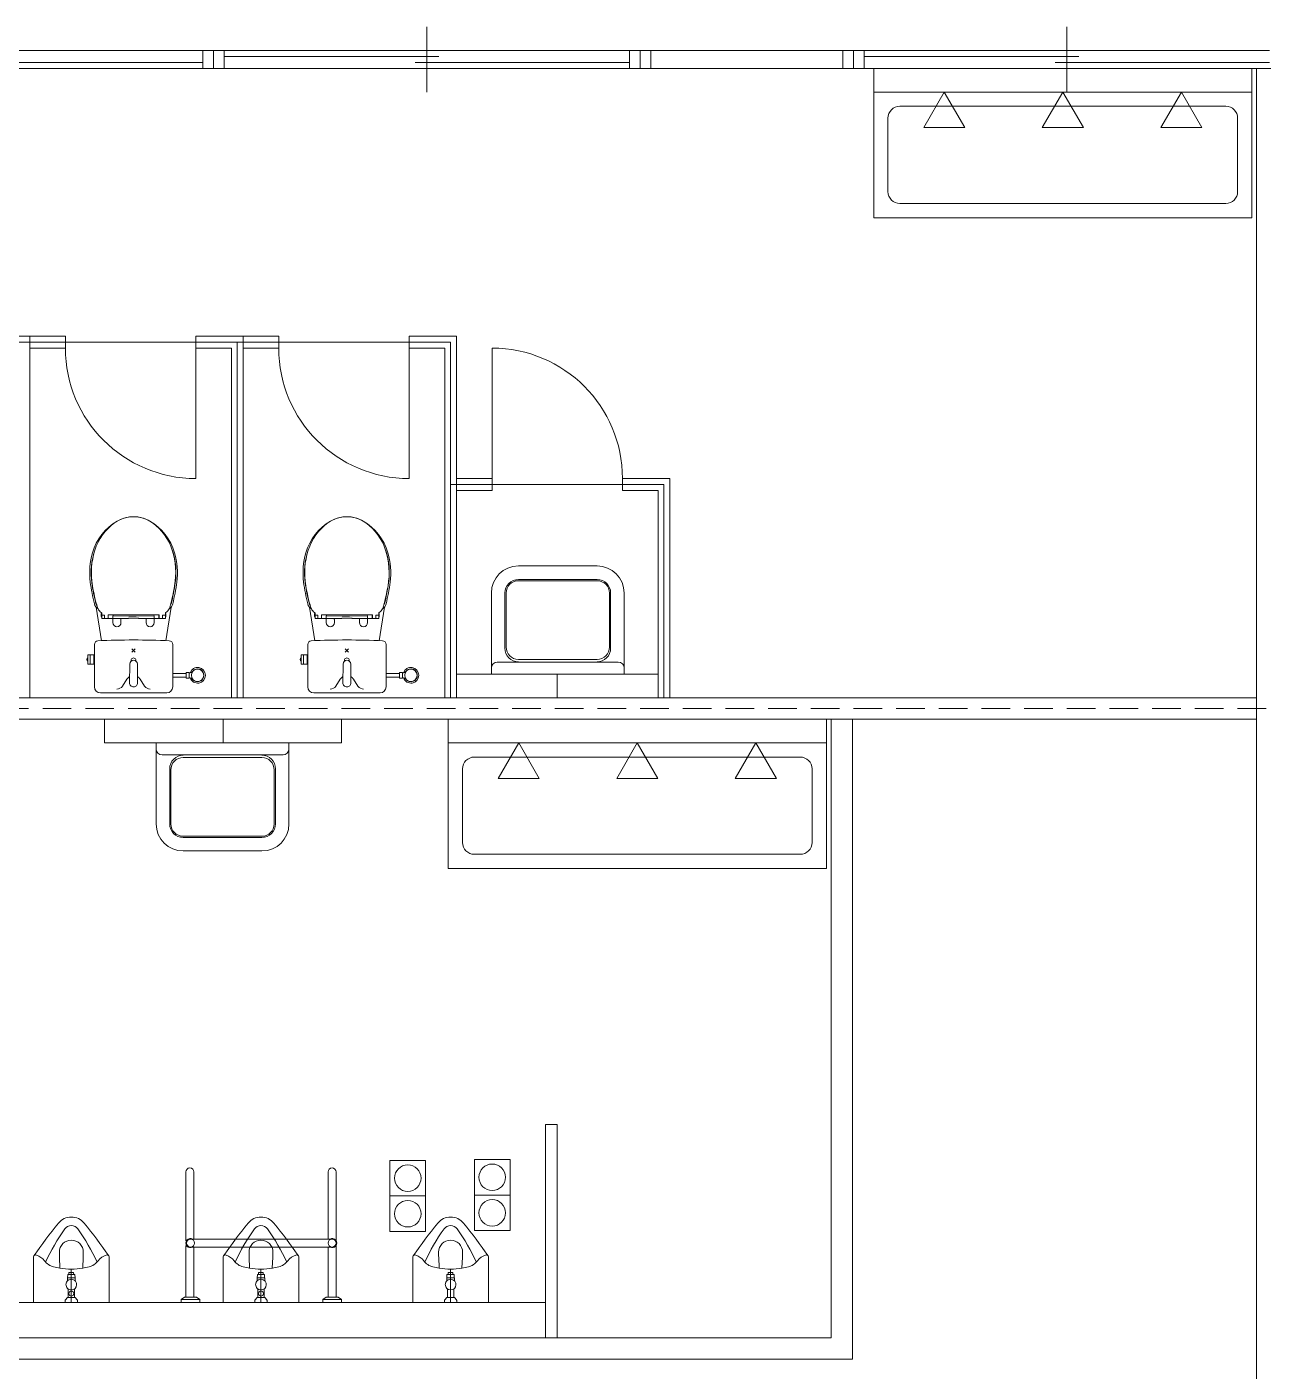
# Model space of a CAD drawing. Units: millimetres at full size, sheet at 1:100. Extents: x -84100 to 167013, y -59450 to 59350.
# Drawn here: x 126007 to 131222, y 32136 to 37806 of the extents above; entities that cross this region are included whole.
import ezdxf

# ---------------------------------------------------------------- set-up
doc = ezdxf.new("R2010")
doc.units = ezdxf.units.MM
doc.header["$LTSCALE"] = 100
doc.linetypes.add('CHAIN1', pattern=[8, 5, -1, 1, -1])
doc.linetypes.add('DASHED1', pattern=[1.8, 1.2, -0.6])
for name, color, linetype, lineweight in [('0-2_間仕切り', 5, 'Continuous', 9), ('0-4_通り芯', 3, 'Continuous', 9), ('0-5_通芯符号', 3, 'CHAIN1', 9), ('0-7_作図線', 7, 'Continuous', 9), ('0-9_階段', 6, 'Continuous', 9), ('0-B_部屋面積', 4, 'Continuous', 9)]:
    doc.layers.add(name, color=color, linetype=linetype, lineweight=lineweight)

msp = doc.modelspace()

# ---------------------------------------------------------------- linework, layer by layer
at = {"layer": '0-2_間仕切り'}
for p, q in [((127694.8, 37805.5), (127694.8, 37530.5)), ((130394.8, 37805.5), (130394.8, 37530.5)), ((125039.8, 37705.5), (126749.8, 37705.5)), ((126839.8, 37705.5), (128549.8, 37705.5)), ((129539.8, 37705.5), (131249.8, 37705.5)), ((125844.8, 37655.5), (126749.8, 37655.5)), ((126839.8, 37680.5), (127744.8, 37680.5)), ((127644.8, 37655.5), (128549.8, 37655.5)), ((129539.8, 37680.5), (130444.8, 37680.5)), ((130344.8, 37655.5), (131249.8, 37655.5)), ((125039.8, 37630.5), (126749.8, 37630.5)), ((126839.8, 37630.5), (128549.8, 37630.5)), ((129539.8, 37630.5), (131249.8, 37630.5))]:
    msp.add_line(p, q, dxfattribs=at)
at = {"layer": '0-4_通り芯'}
for p, q in [((128639.8, 37705.5), (129449.8, 37705.5)), ((129449.8, 37630.5), (128639.8, 37630.5)), ((131194.8, 37630.5), (131194.8, 28630.5)), ((123294.8, 34975.5), (131194.8, 34975.5)), ((123294.8, 34885.5), (131194.8, 34885.5)), ((129399.8, 34885.5), (129399.8, 32275.5)), ((129489.8, 34885.5), (129489.8, 32185.5)), ((123294.8, 32275.5), (129399.8, 32275.5)), ((123294.8, 32185.5), (129489.8, 32185.5))]:
    msp.add_line(p, q, dxfattribs=at)
at = {"layer": '0-5_通芯符号'}
msp.add_line((113782.3, 37630.5), (167012.6, 37630.5), dxfattribs=at)
at = {"layer": '0-5_通芯符号', "linetype": 'DASHED1'}
msp.add_line((123194.8, 34930.5), (131294.8, 34930.5), dxfattribs=at)
at = {"layer": '0-7_作図線'}
for p, q in [((126749.8, 37705.5), (126839.8, 37705.5)), ((126749.8, 37630.5), (126749.8, 37705.5)), ((126794.8, 37630.5), (126794.8, 37705.5)), ((126839.8, 37630.5), (126839.8, 37705.5)), ((128549.8, 37705.5), (128639.8, 37705.5)), ((128549.8, 37630.5), (128549.8, 37705.5)), ((128594.8, 37630.5), (128594.8, 37705.5)), ((128639.8, 37630.5), (128639.8, 37705.5)), ((129449.8, 37705.5), (129539.8, 37705.5)), ((129449.8, 37630.5), (129449.8, 37705.5)), ((129494.8, 37630.5), (129494.8, 37705.5)), ((129539.8, 37630.5), (129539.8, 37705.5)), ((126749.8, 37630.5), (126839.8, 37630.5)), ((128549.8, 37630.5), (128639.8, 37630.5)), ((129449.8, 37630.5), (129539.8, 37630.5))]:
    msp.add_line(p, q, dxfattribs=at)
at = {"layer": '0-9_階段'}
for p, q in [((123294.8, 36475.5), (127794.8, 36475.5)), ((126894.8, 36475.5), (126894.8, 34975.5)), ((127794.8, 36475.5), (127794.8, 34975.5))]:
    msp.add_line(p, q, dxfattribs=at)
msp.add_lwpolyline([(127794.8, 35875.5), (128694.8, 35875.5), (128694.8, 34975.5)], dxfattribs=at)
at = {"layer": '0-B_部屋面積'}
for p, q in [((131174.8, 37630.5), (129579.8, 37630.5)), ((129579.8, 37630.5), (129579.8, 37000.5)), ((131174.8, 37000.5), (131174.8, 37630.5)), ((131174.8, 37530.5), (129579.8, 37530.5)), ((129877.3, 37530.5), (129790.7, 37380.5)), ((129963.9, 37380.5), (129877.3, 37530.5)), ((130377.3, 37530.5), (130290.7, 37380.5)), ((130463.9, 37380.5), (130377.3, 37530.5)), ((130877.3, 37530.5), (130790.7, 37380.5)), ((130963.9, 37380.5), (130877.3, 37530.5)), ((131064.8, 37470.5), (129689.8, 37470.5)), ((129639.8, 37420.5), (129639.8, 37110.5)), ((129790.7, 37380.5), (129963.9, 37380.5)), ((130290.7, 37380.5), (130463.9, 37380.5)), ((130790.7, 37380.5), (130963.9, 37380.5)), ((131114.8, 37110.5), (131114.8, 37420.5)), ((129689.8, 37060.5), (131064.8, 37060.5)), ((129579.8, 37000.5), (131174.8, 37000.5)), ((125819.8, 36500.5), (126019.8, 36500.5)), ((126019.8, 36500.5), (126019.8, 34975.5)), ((126019.8, 36500.5), (126169.8, 36500.5)), ((126169.8, 36500.5), (126169.8, 36450.5)), ((126719.8, 36500.5), (126719.8, 35900.5)), ((126719.8, 36500.5), (126919.8, 36500.5)), ((126919.8, 36500.5), (126919.8, 34975.5)), ((126919.8, 36500.5), (127069.8, 36500.5)), ((127069.8, 36500.5), (127069.8, 36450.5)), ((127619.8, 36500.5), (127619.8, 35900.5)), ((127619.8, 36500.5), (127819.8, 36500.5)), ((127819.8, 36500.5), (127819.8, 34975.5)), ((126019.8, 36450.5), (126169.8, 36450.5)), ((126719.8, 36450.5), (126869.8, 36450.5)), ((126869.8, 36450.5), (126869.8, 34975.5)), ((126919.8, 36450.5), (127069.8, 36450.5)), ((127619.8, 36450.5), (127769.8, 36450.5)), ((127769.8, 36450.5), (127769.8, 34975.5)), ((127969.8, 35850.5), (127969.8, 36450.5)), ((127819.8, 35900.5), (127969.8, 35900.5)), ((128519.8, 35900.5), (128719.8, 35900.5)), ((128519.8, 35850.5), (128519.8, 35900.5)), ((128719.8, 35900.5), (128719.8, 34975.5)), ((127819.8, 35850.5), (127969.8, 35850.5)), ((128519.8, 35850.5), (128669.8, 35850.5)), ((128669.8, 35850.5), (128669.8, 34975.5)), ((128412.8, 35531.5), (128080.8, 35531.5)), ((128412.8, 35474.5), (128080.8, 35474.5)), ((128412.8, 35469.5), (128080.8, 35469.5)), ((127966.8, 35075.5), (127966.8, 35417.5)), ((128023.8, 35184.5), (128023.8, 35417.5)), ((128028.8, 35189.5), (128028.8, 35417.5)), ((128464.8, 35417.5), (128464.8, 35189.5)), ((128469.8, 35417.5), (128469.8, 35184.5)), ((128526.8, 35075.5), (128526.8, 35417.5)), ((126321.8, 35216.4), (126299.2, 35357.5)), ((126322.8, 35311.5), (126322.8, 35333.3)), ((126332.8, 35324.5), (126322.8, 35324.5)), ((126332.6, 35324.3), (126324.5, 35324.5)), ((126349.8, 35311.5), (126349.8, 35324.9)), ((126350, 35324.9), (126350, 35311.5)), ((126428.3, 35324.9), (126427.3, 35324.9)), ((126429.4, 35324.9), (126428.3, 35324.9)), ((126430.7, 35324.9), (126429.4, 35324.9)), ((126432.1, 35324.9), (126430.7, 35324.9)), ((126433.7, 35324.9), (126432.1, 35324.9)), ((126435.4, 35324.9), (126433.7, 35324.9)), ((126437.3, 35324.9), (126435.4, 35324.9)), ((126439.3, 35324.9), (126437.3, 35324.9)), ((126441.5, 35324.9), (126439.3, 35324.9)), ((126443.8, 35325), (126441.5, 35324.9)), ((126446.3, 35325), (126443.8, 35325)), ((126451.8, 35325), (126446.3, 35325)), ((126457.3, 35325), (126451.8, 35325)), ((126462.8, 35325), (126457.3, 35325)), ((126468.3, 35325), (126462.8, 35325)), ((126470.7, 35325), (126468.3, 35325)), ((126473.1, 35324.9), (126470.7, 35325)), ((126475.2, 35324.9), (126473.1, 35324.9)), ((126477.3, 35324.9), (126475.2, 35324.9)), ((126479.1, 35324.9), (126477.3, 35324.9)), ((126480.9, 35324.9), (126479.1, 35324.9)), ((126482.4, 35324.9), (126480.9, 35324.9)), ((126483.9, 35324.9), (126482.4, 35324.9)), ((126485.2, 35324.9), (126483.9, 35324.9)), ((126486.3, 35324.9), (126485.2, 35324.9)), ((126487.3, 35324.9), (126486.3, 35324.9)), ((126564.5, 35324.9), (126487.3, 35324.9)), ((126564.8, 35324.9), (126564.5, 35324.9)), ((126564.5, 35311.5), (126564.5, 35324.9)), ((126564.8, 35311.5), (126564.8, 35324.9)), ((126591.8, 35324.5), (126581.8, 35324.5)), ((126590.1, 35324.5), (126581.9, 35324.3)), ((126591.8, 35311.5), (126591.8, 35333.3)), ((126592.8, 35216.4), (126615.4, 35357.5)), ((127221.8, 35216.4), (127199.2, 35357.5)), ((127222.8, 35311.5), (127222.8, 35333.3)), ((127232.8, 35324.5), (127222.8, 35324.5)), ((127232.6, 35324.3), (127224.5, 35324.5)), ((127249.8, 35311.5), (127249.8, 35324.9)), ((127250, 35324.9), (127250, 35311.5)), ((127328.3, 35324.9), (127327.3, 35324.9)), ((127329.4, 35324.9), (127328.3, 35324.9)), ((127330.7, 35324.9), (127329.4, 35324.9)), ((127332.1, 35324.9), (127330.7, 35324.9)), ((127333.7, 35324.9), (127332.1, 35324.9)), ((127335.4, 35324.9), (127333.7, 35324.9)), ((127337.3, 35324.9), (127335.4, 35324.9)), ((127339.3, 35324.9), (127337.3, 35324.9)), ((127341.5, 35324.9), (127339.3, 35324.9)), ((127343.8, 35325), (127341.5, 35324.9)), ((127346.3, 35325), (127343.8, 35325)), ((127351.8, 35325), (127346.3, 35325)), ((127357.3, 35325), (127351.8, 35325)), ((127362.8, 35325), (127357.3, 35325)), ((127368.3, 35325), (127362.8, 35325)), ((127370.8, 35325), (127368.3, 35325)), ((127373.1, 35324.9), (127370.8, 35325)), ((127375.3, 35324.9), (127373.1, 35324.9)), ((127377.3, 35324.9), (127375.3, 35324.9)), ((127379.2, 35324.9), (127377.3, 35324.9)), ((127380.9, 35324.9), (127379.2, 35324.9)), ((127382.4, 35324.9), (127380.9, 35324.9)), ((127383.9, 35324.9), (127382.4, 35324.9)), ((127385.2, 35324.9), (127383.9, 35324.9)), ((127386.3, 35324.9), (127385.2, 35324.9)), ((127387.3, 35324.9), (127386.3, 35324.9)), ((127464.5, 35324.9), (127387.3, 35324.9)), ((127464.8, 35324.9), (127464.5, 35324.9)), ((127464.5, 35311.5), (127464.5, 35324.9)), ((127464.8, 35311.5), (127464.8, 35324.9)), ((127491.8, 35324.5), (127481.8, 35324.5)), ((127490.1, 35324.5), (127481.9, 35324.3)), ((127491.8, 35311.5), (127491.8, 35333.3)), ((127492.8, 35216.4), (127515.4, 35357.5)), ((126334.6, 35310.5), (126323.8, 35310.5)), ((126334.6, 35310.5), (126334.6, 35322.2)), ((126334.8, 35322.5), (126334.8, 35311.5)), ((126348.8, 35310.5), (126335.8, 35310.5)), ((126351, 35310.5), (126369, 35310.5)), ((126370, 35311.5), (126370, 35319.2)), ((126370.3, 35320.2), (126370.3, 35292.5)), ((126434.3, 35310.5), (126371.3, 35310.5)), ((126404.2, 35305.5), (126404.2, 35310.5)), ((126404.3, 35292.5), (126404.3, 35305.5)), ((126475.9, 35311.5), (126438.6, 35311.5)), ((126446.3, 35320.5), (126457.3, 35320.5)), ((126457.3, 35320.5), (126468.3, 35320.5)), ((126468.3, 35320.5), (126542.5, 35321.2)), ((126480.3, 35310.5), (126543.3, 35310.5)), ((126510.3, 35305.5), (126510.3, 35292.5)), ((126510.4, 35310.5), (126510.4, 35305.5)), ((126544.3, 35320.2), (126544.3, 35292.5)), ((126544.5, 35319.2), (126544.5, 35311.5)), ((126545.5, 35310.5), (126563.5, 35310.5)), ((126578.8, 35310.5), (126565.8, 35310.5)), ((126579.8, 35322.5), (126579.8, 35311.5)), ((126580, 35322.2), (126580, 35310.5)), ((126590.8, 35310.5), (126580, 35310.5)), ((127234.6, 35310.5), (127223.8, 35310.5)), ((127234.6, 35310.5), (127234.6, 35322.2)), ((127234.8, 35322.5), (127234.8, 35311.5)), ((127248.8, 35310.5), (127235.8, 35310.5)), ((127251, 35310.5), (127269, 35310.5)), ((127270, 35311.5), (127270, 35319.2)), ((127270.3, 35320.2), (127270.3, 35292.5)), ((127334.3, 35310.5), (127271.3, 35310.5)), ((127304.2, 35305.5), (127304.2, 35310.5)), ((127304.3, 35292.5), (127304.3, 35305.5)), ((127375.9, 35311.5), (127338.6, 35311.5)), ((127346.3, 35320.5), (127357.3, 35320.5)), ((127357.3, 35320.5), (127368.3, 35320.5)), ((127368.3, 35320.5), (127442.5, 35321.2)), ((127380.3, 35310.5), (127443.3, 35310.5)), ((127410.3, 35305.5), (127410.3, 35292.5)), ((127410.4, 35310.5), (127410.4, 35305.5)), ((127444.3, 35320.2), (127444.3, 35292.5)), ((127444.5, 35319.2), (127444.5, 35311.5)), ((127445.5, 35310.5), (127463.5, 35310.5)), ((127478.8, 35310.5), (127465.8, 35310.5)), ((127479.8, 35322.5), (127479.8, 35311.5)), ((127480, 35322.2), (127480, 35310.5)), ((127490.8, 35310.5), (127480, 35310.5)), ((126264.3, 35155.2), (126264.3, 35118.7)), ((126274.3, 35156.2), (126265.3, 35156.2)), ((126274.3, 35156.2), (126274.3, 35117.7)), ((126274.6, 35156.5), (126289.2, 35157)), ((126290.3, 35118), (126290.3, 35156)), ((126292.3, 35200.7), (126292.3, 35021.5)), ((126450.2, 35182.6), (126464.4, 35168.4)), ((126450.2, 35168.4), (126464.4, 35182.6)), ((126622.3, 35200.7), (126622.3, 35021.5)), ((127164.3, 35155.2), (127164.3, 35118.7)), ((127174.3, 35156.2), (127165.3, 35156.2)), ((127174.3, 35156.2), (127174.3, 35117.7)), ((127174.6, 35156.5), (127189.2, 35157)), ((127190.3, 35118), (127190.3, 35156)), ((127192.3, 35200.7), (127192.3, 35021.5)), ((127350.2, 35182.6), (127364.4, 35168.4)), ((127350.2, 35168.4), (127364.4, 35182.6)), ((127522.3, 35200.7), (127522.3, 35021.5)), ((126274.3, 35117.7), (126265.3, 35117.7)), ((126274.6, 35117.5), (126289.2, 35117)), ((126290.3, 35153), (126292.3, 35153)), ((126290.3, 35121), (126292.3, 35121)), ((126440.3, 35038.7), (126441.3, 35117.6)), ((126474.3, 35038.7), (126473.3, 35117.6)), ((127174.3, 35117.7), (127165.3, 35117.7)), ((127174.6, 35117.5), (127189.2, 35117)), ((127190.3, 35153), (127192.3, 35153)), ((127190.3, 35121), (127192.3, 35121)), ((127340.3, 35038.7), (127341.3, 35117.6)), ((127374.3, 35038.7), (127373.3, 35117.6)), ((128501.8, 35126.5), (127991.8, 35126.5)), ((128412.8, 35137.5), (128080.8, 35137.5)), ((126410.6, 35024.4), (126429.3, 35054)), ((126485.2, 35054), (126503.9, 35024.4)), ((126622.3, 35077.8), (126679.3, 35077.8)), ((126622.3, 35063.2), (126679.3, 35063.2)), ((126679.3, 35081.5), (126680, 35082.3)), ((126679.3, 35081.5), (126679.3, 35059.5)), ((126679.3, 35059.5), (126680, 35058.8)), ((126690.5, 35058.8), (126680, 35058.8)), ((127310.6, 35024.4), (127329.3, 35054)), ((127385.2, 35054), (127403.9, 35024.4)), ((127522.3, 35077.8), (127579.3, 35077.8)), ((127522.3, 35063.2), (127579.3, 35063.2)), ((127579.3, 35081.5), (127580, 35082.3)), ((127579.3, 35081.5), (127579.3, 35059.5)), ((127579.3, 35059.5), (127580, 35058.8)), ((127590.5, 35058.8), (127580, 35058.8)), ((128669.8, 35075.5), (127819.8, 35075.5)), ((128244.8, 34975.5), (128244.8, 35075.5)), ((126317.3, 34996.5), (126597.3, 34996.5)), ((127217.3, 34996.5), (127497.3, 34996.5)), ((126334.8, 34885.5), (126334.8, 34785.5)), ((126834.8, 34885.5), (126834.8, 34785.5)), ((127334.8, 34885.5), (127334.8, 34785.5)), ((129379.8, 34885.5), (127784.8, 34885.5)), ((127784.8, 34885.5), (127784.8, 34255.5)), ((129379.8, 34255.5), (129379.8, 34885.5)), ((126334.8, 34785.5), (127334.8, 34785.5)), ((126552.8, 34785.5), (126552.8, 34443.5)), ((127112.8, 34785.5), (127112.8, 34443.5)), ((129379.8, 34785.5), (127784.8, 34785.5)), ((128082.3, 34785.5), (127995.7, 34635.5)), ((128168.9, 34635.5), (128082.3, 34785.5)), ((128582.3, 34785.5), (128495.7, 34635.5)), ((128668.9, 34635.5), (128582.3, 34785.5)), ((129082.3, 34785.5), (128995.7, 34635.5)), ((129168.9, 34635.5), (129082.3, 34785.5)), ((126577.8, 34734.5), (127087.8, 34734.5)), ((126666.8, 34723.5), (126998.8, 34723.5)), ((129269.8, 34725.5), (127894.8, 34725.5)), ((126609.8, 34443.5), (126609.8, 34676.5)), ((126614.8, 34443.5), (126614.8, 34671.5)), ((127050.8, 34671.5), (127050.8, 34443.5)), ((127055.8, 34676.5), (127055.8, 34443.5)), ((127844.8, 34675.5), (127844.8, 34365.5)), ((129319.8, 34365.5), (129319.8, 34675.5)), ((127995.7, 34635.5), (128168.9, 34635.5)), ((128495.7, 34635.5), (128668.9, 34635.5)), ((128995.7, 34635.5), (129168.9, 34635.5)), ((126666.8, 34391.5), (126998.8, 34391.5)), ((126666.8, 34386.5), (126998.8, 34386.5)), ((126666.8, 34329.5), (126998.8, 34329.5)), ((127894.8, 34315.5), (129269.8, 34315.5)), ((127784.8, 34255.5), (129379.8, 34255.5)), ((128194.8, 33175.5), (128194.8, 32275.5)), ((128194.8, 33175.5), (128244.8, 33175.5)), ((128244.8, 33175.5), (128244.8, 32275.5)), ((126677.8, 32975.5), (126677.8, 32685)), ((126711.8, 32692.5), (126711.8, 32975.5)), ((127277.8, 32692.5), (127277.8, 32975.5)), ((127311.8, 32975.5), (127311.8, 32685)), ((127539, 32874.5), (127689, 32874.5)), ((127895.4, 32878), (128045.4, 32878)), ((126677.8, 32447.5), (126677.8, 32665.9)), ((126694.8, 32692.5), (127294.8, 32692.5)), ((127311.8, 32665.9), (127311.8, 32447.5)), ((126034.8, 32425.5), (126034.8, 32615.5)), ((126144.3, 32625.4), (126144.3, 32637.4)), ((126146.8, 32569.3), (126144.5, 32615.7)), ((126245.1, 32615.7), (126242.7, 32569.3)), ((126245.3, 32637.4), (126245.3, 32625.4)), ((126354.8, 32425.5), (126354.8, 32615.5)), ((127294.8, 32658.5), (126694.8, 32658.5)), ((126711.8, 32658.5), (126711.8, 32447.5)), ((126834.8, 32425.5), (126834.8, 32615.5)), ((126944.3, 32625.4), (126944.3, 32637.4)), ((126946.8, 32569.3), (126944.5, 32615.7)), ((127045.1, 32615.7), (127042.7, 32569.3)), ((127045.3, 32637.4), (127045.3, 32625.4)), ((127154.8, 32425.5), (127154.8, 32615.5)), ((127277.8, 32447.5), (127277.8, 32658.5)), ((127634.8, 32425.5), (127634.8, 32615.5)), ((127744.3, 32625.4), (127744.3, 32637.4)), ((127746.9, 32569.3), (127744.5, 32615.7)), ((127845, 32615.7), (127842.7, 32569.3)), ((127845.3, 32637.4), (127845.3, 32625.4)), ((127954.8, 32425.5), (127954.8, 32615.5)), ((126184.8, 32543.5), (126184.9, 32549.5)), ((126194.8, 32565.5), (126194.8, 32425.5)), ((126204.6, 32549.5), (126204.7, 32543.5)), ((126984.8, 32543.5), (126984.9, 32549.5)), ((126994.8, 32565.5), (126994.8, 32425.5)), ((127004.6, 32549.5), (127004.7, 32543.5)), ((127784.8, 32543.5), (127784.9, 32549.5)), ((127794.8, 32565.5), (127794.8, 32425.5)), ((127804.6, 32549.5), (127804.7, 32543.5)), ((126179, 32529.5), (126210.5, 32529.5)), ((126179, 32520.3), (126179, 32529.5)), ((126179.5, 32541.5), (126179.3, 32529.5)), ((126210.1, 32541.5), (126210.3, 32529.5)), ((126210.5, 32529.5), (126210.5, 32520.3)), ((126979, 32529.5), (127010.5, 32529.5)), ((126979, 32520.3), (126979, 32529.5)), ((126979.5, 32541.5), (126979.3, 32529.5)), ((127010.1, 32541.5), (127010.3, 32529.5)), ((127010.5, 32529.5), (127010.5, 32520.3)), ((127779, 32529.5), (127810.5, 32529.5)), ((127779, 32520.3), (127779, 32529.5)), ((127779.5, 32541.5), (127779.3, 32529.5)), ((127810.1, 32541.5), (127810.3, 32529.5)), ((127810.5, 32529.5), (127810.5, 32520.3)), ((126169, 32425.5), (126169, 32433.9)), ((126179.1, 32446), (126170.1, 32436.6)), ((126209.4, 32446.5), (126180.2, 32446.5)), ((126181.3, 32446.5), (126181.3, 32478.9)), ((126208.3, 32478.9), (126208.3, 32446.5)), ((126210.5, 32446), (126219.4, 32436.6)), ((126220.5, 32425.5), (126220.5, 32433.9)), ((126736.6, 32437.5), (126736.6, 32425.5)), ((126969, 32425.5), (126969, 32433.9)), ((126979.1, 32446), (126970.1, 32436.6)), ((127009.4, 32446.5), (126980.2, 32446.5)), ((126981.3, 32446.5), (126981.3, 32478.9)), ((127008.3, 32478.9), (127008.3, 32446.5)), ((127010.5, 32446), (127019.4, 32436.7)), ((127020.5, 32425.5), (127020.5, 32433.9)), ((127333.8, 32437.5), (127255.8, 32437.5)), ((127769.1, 32425.5), (127769.1, 32433.9)), ((127779.1, 32446), (127770.1, 32436.6)), ((127809.4, 32446.5), (127780.2, 32446.5)), ((127781.3, 32446.5), (127781.3, 32478.9)), ((127808.3, 32478.9), (127808.3, 32446.5)), ((127810.5, 32446), (127819.4, 32436.7)), ((127820.5, 32425.5), (127820.5, 32433.9)), ((124219.8, 32425.5), (128194.8, 32425.5))]:
    msp.add_line(p, q, dxfattribs=at)
for points in [[(126427.3, 35324.9), (126350, 35324.9), (126349.8, 35324.9)], [(127327.3, 35324.9), (127250, 35324.9), (127249.8, 35324.9)], [(126372.1, 35321.2), (126437.3, 35320.5), (126446.3, 35320.5)], [(127272.1, 35321.2), (127337.3, 35320.5), (127346.3, 35320.5)], [(126691.3, 35081.5), (126690.5, 35082.3), (126680, 35082.3)], [(126691.3, 35081.5), (126691.3, 35059.5), (126690.5, 35058.8)], [(127591.3, 35081.5), (127590.5, 35082.3), (127580, 35082.3)], [(127591.3, 35081.5), (127591.3, 35059.5), (127590.5, 35058.8)], [(126208, 32543.5), (126184.8, 32543.5), (126181.5, 32543.5)], [(127008.1, 32543.5), (126984.8, 32543.5), (126981.5, 32543.5)], [(127808.1, 32543.5), (127784.8, 32543.5), (127781.5, 32543.5)], [(126672.5, 32447.5), (126722.8, 32447.5), (126736.6, 32437.5), (126658.6, 32437.5)], [(126658.6, 32425.5), (126658.6, 32437.5), (126672.5, 32447.5)], [(127255.8, 32425.5), (127255.8, 32437.5), (127269.6, 32447.5), (127319.9, 32447.5), (127333.8, 32437.5), (127333.8, 32425.5)]]:
    msp.add_lwpolyline(points, dxfattribs=at)
for points in [[(127689, 32724.5), (127539, 32724.5), (127539, 33024.5), (127689, 33024.5)], [(128045.4, 32728), (127895.4, 32728), (127895.4, 33028), (128045.4, 33028)]]:
    msp.add_lwpolyline(points, close=True, dxfattribs=at)
for centre, radius in [((126727.3, 35070.5), 26.2), ((127627.3, 35070.5), 26.2), ((127614, 32949.5), 55.9), ((127970.4, 32953), 55.9), ((127614, 32799.5), 55.9), ((127970.4, 32803), 55.9), ((126194.8, 32462.5), 10.5), ((126994.8, 32462.5), 10.5)]:
    msp.add_circle(centre, radius, dxfattribs=at)
for centre, radius, start, end in [((129689.8, 37420.5), 50, 90, 180), ((131064.8, 37420.5), 50, 0, 90), ((129689.8, 37110.5), 50, 180, 270), ((131064.8, 37110.5), 50, 270, 0), ((126719.8, 36450.5), 550, 180, 270), ((127619.8, 36450.5), 550, 180, 270), ((127969.8, 35900.5), 550, 0, 90), ((126502.4, 35524.6), 227, 120.0891, 163.9428), ((126457.3, 35602.5), 137, 54.263, 125.737), ((126457.3, 35602.5), 137, 59.9109, 120.089), ((126412.2, 35524.6), 227, 16.0572, 59.9109), ((127402.4, 35524.6), 227, 120.0891, 163.9428), ((127357.3, 35602.5), 137, 54.263, 125.737), ((127357.3, 35602.5), 137, 59.9109, 120.089), ((127312.2, 35524.6), 227, 16.0572, 59.9109), ((126508.7, 35531.1), 225, 125.737, 162.4982), ((126405.9, 35531.1), 225, 17.5018, 54.263), ((127408.7, 35531.1), 225, 125.737, 162.4982), ((127305.9, 35531.1), 225, 17.5018, 54.263), ((126579.3, 35502.5), 307, 163.9428, 187.2655), ((126579.3, 35502.5), 301, 161.2166, 188.144), ((126599.3, 35502.5), 320, 162.4982, 189.7492), ((126335.3, 35502.5), 301, 351.8559, 18.7834), ((126315.3, 35502.5), 320, 350.2508, 17.5017), ((126335.3, 35502.5), 307, 352.7344, 16.0572), ((127479.3, 35502.5), 307, 163.9428, 187.2655), ((127479.3, 35502.5), 301, 161.2166, 188.144), ((127499.3, 35502.5), 320, 162.4982, 189.7492), ((127235.3, 35502.5), 301, 351.8559, 18.7834), ((127215.3, 35502.5), 320, 350.2508, 17.5017), ((127235.3, 35502.5), 307, 352.7344, 16.0572), ((128080.8, 35417.5), 114, 90, 180), ((128412.8, 35417.5), 114, 0, 90), ((127068.3, 35564.8), 800, 187.2656, 193.9829), ((127112.8, 35578.8), 840, 188.144, 194.3016), ((127131.5, 35593.9), 860, 189.7492, 196.0105), ((125783.1, 35593.9), 860, 343.9895, 350.2508), ((125801.7, 35578.8), 840, 345.6984, 351.8559), ((125846.2, 35564.8), 800, 346.0171, 352.7344), ((127968.3, 35564.8), 800, 187.2656, 193.9829), ((128012.8, 35578.8), 840, 188.144, 194.3016), ((128031.5, 35593.9), 860, 189.7492, 196.0105), ((126683.1, 35593.9), 860, 343.9895, 350.2508), ((126701.7, 35578.8), 840, 345.6984, 351.8559), ((126746.2, 35564.8), 800, 346.0171, 352.7344), ((128080.8, 35417.5), 57, 90, 180), ((128080.8, 35417.5), 52, 90, 180), ((128412.8, 35417.5), 57, 0, 90), ((128412.8, 35417.5), 52, 0, 90), ((126326, 35380), 35, 193.9829, 237.8578), ((126332.8, 35380), 35, 194.3016, 214.0763), ((126338.5, 35366.4), 35, 196.0105, 207.2597), ((126338.5, 35366.4), 35, 207.2597, 240.517), ((126350.5, 35324.5), 30, 159.7594, 202.5403), ((126319.8, 35333.3), 3, 31.3923, 60.517), ((126319.8, 35333.3), 3, 0, 31.3923), ((126323.8, 35325.5), 1, 180, 270), ((126332.6, 35322.2), 2, 0, 88.2986), ((126332.8, 35322.5), 2, 0, 90), ((126581.8, 35322.5), 2, 90, 180), ((126582, 35322.2), 2, 91.7014, 180), ((126590.8, 35325.5), 1, 270, 0), ((126594.8, 35333.3), 3, 148.6077, 180), ((126564.1, 35324.5), 30, 337.4597, 20.2406), ((126594.8, 35333.3), 3, 119.483, 148.6076), ((126576.1, 35366.4), 35, 299.483, 332.7403), ((126588.6, 35380), 35, 302.1422, 346.0171), ((126576.1, 35366.4), 35, 332.7403, 343.9895), ((126581.8, 35380), 35, 325.9236, 345.6984), ((127226, 35380), 35, 193.9829, 237.8578), ((127232.8, 35380), 35, 194.3016, 214.0763), ((127238.5, 35366.4), 35, 196.0105, 207.2597), ((127238.5, 35366.4), 35, 207.2597, 240.517), ((127250.5, 35324.5), 30, 159.7594, 202.5403), ((127219.8, 35333.3), 3, 31.3923, 60.517), ((127219.8, 35333.3), 3, 0, 31.3923), ((127223.8, 35325.5), 1, 180, 270), ((127232.6, 35322.2), 2, 0, 88.2986), ((127232.8, 35322.5), 2, 0, 90), ((127481.8, 35322.5), 2, 90, 180), ((127482, 35322.2), 2, 91.7014, 180), ((127490.8, 35325.5), 1, 270, 0), ((127494.8, 35333.3), 3, 148.6077, 180), ((127464.1, 35324.5), 30, 337.4597, 20.2406), ((127494.8, 35333.3), 3, 119.483, 148.6076), ((127476.1, 35366.4), 35, 299.483, 332.7403), ((127488.6, 35380), 35, 302.1422, 346.0171), ((127476.1, 35366.4), 35, 332.7403, 343.9895), ((127481.8, 35380), 35, 325.9236, 345.6984), ((126323.8, 35311.5), 1, 180, 270), ((126335.8, 35311.5), 1, 180, 270), ((126348.8, 35311.5), 1, 270, 0), ((126351, 35311.5), 1, 180, 270), ((126369, 35311.5), 1, 270, 0), ((126372, 35319.2), 2, 151.045, 180), ((126372, 35319.2), 2, 89.0234, 151.045), ((126371.3, 35311.5), 1, 180, 270), ((126387.3, 35292.5), 17, 180, 0), ((126434.3, 35315.5), 5, 270, 295.8419), ((126438.6, 35306.5), 5, 90, 115.8419), ((126475.9, 35306.5), 5, 64.1581, 90), ((126480.3, 35315.5), 5, 244.1581, 270), ((126527.3, 35292.5), 17, 180, 0), ((126542.5, 35319.2), 2, 28.955, 90.9537), ((126543.3, 35311.5), 1, 270, 0), ((126542.5, 35319.2), 2, 0, 28.955), ((126545.5, 35311.5), 1, 180, 270), ((126563.5, 35311.5), 1, 270, 0), ((126565.8, 35311.5), 1, 180, 270), ((126578.8, 35311.5), 1, 270, 0), ((126590.8, 35311.5), 1, 270, 0), ((127223.8, 35311.5), 1, 180, 270), ((127235.8, 35311.5), 1, 180, 270), ((127248.8, 35311.5), 1, 270, 0), ((127251, 35311.5), 1, 180, 270), ((127269, 35311.5), 1, 270, 0), ((127272, 35319.2), 2, 151.045, 180), ((127272, 35319.2), 2, 89.0234, 151.045), ((127271.3, 35311.5), 1, 180, 270), ((127287.3, 35292.5), 17, 180, 0), ((127334.3, 35315.5), 5, 270, 295.8419), ((127338.6, 35306.5), 5, 90, 115.8419), ((127375.9, 35306.5), 5, 64.1581, 90), ((127380.3, 35315.5), 5, 244.1581, 270), ((127427.3, 35292.5), 17, 180, 0), ((127442.5, 35319.2), 2, 28.955, 90.9537), ((127443.3, 35311.5), 1, 270, 0), ((127442.5, 35319.2), 2, 0, 28.955), ((127445.5, 35311.5), 1, 180, 270), ((127463.5, 35311.5), 1, 270, 0), ((127465.8, 35311.5), 1, 180, 270), ((127478.8, 35311.5), 1, 270, 0), ((127490.8, 35311.5), 1, 270, 0), ((126307.3, 35200.7), 15, 92.8773, 179.9998), ((126457.3, 32219.5), 3000, 90, 92.8804), ((126457.3, 32219.5), 3000, 87.1196, 90.0001), ((126607.3, 35200.7), 15, 0, 87.1187), ((127207.3, 35200.7), 15, 92.8773, 179.9998), ((127357.3, 32219.5), 3000, 90, 92.8804), ((127357.3, 32219.5), 3000, 87.1196, 90.0001), ((127507.3, 35200.7), 15, 0, 87.1187), ((126265.3, 35155.2), 1, 90, 180), ((126274.6, 35156.2), 0.3, 91.7899, 180), ((126289.3, 35156), 1, 0, 91.7899), ((127165.3, 35155.2), 1, 90, 180), ((127174.6, 35156.2), 0.3, 91.7899, 180), ((127189.3, 35156), 1, 0, 91.7899), ((128080.8, 35184.5), 57, 180, 270.0363), ((128080.8, 35189.5), 52, 180, 270), ((128412.8, 35189.5), 52, 270, 0), ((128412.8, 35184.5), 57, 269.9637, 360), ((126268.6, 35137), 8.3, 121.203, 238.7969), ((126265.3, 35118.7), 1, 180, 270), ((126274.6, 35117.8), 0.3, 180, 268.2101), ((126289.3, 35118), 1, 268.2101, 360), ((126457.3, 35117.6), 16, 0, 180), ((126457.3, 35133.5), 10, 342.1567, 197.8433), ((126727.3, 35070.5), 33, 199.0987, 160.7532), ((126727.3, 35070.5), 27, 219.9937, 139.8582), ((127168.6, 35137), 8.3, 121.203, 238.7969), ((127165.3, 35118.7), 1, 180, 270), ((127174.6, 35117.8), 0.3, 180, 268.2101), ((127189.3, 35118), 1, 268.2101, 360), ((127357.3, 35117.6), 16, 0, 180), ((127357.3, 35133.5), 10, 342.1567, 197.8433), ((127627.3, 35070.5), 33, 199.0987, 160.7532), ((127627.3, 35070.5), 27, 219.9937, 139.8582), ((127991.8, 35101.5), 25, 90, 180), ((128501.8, 35101.5), 25, 0, 90), ((126457.3, 35036.5), 33, 120.3305, 147.8982), ((126457.3, 35036.5), 33, 32.1017, 59.6694), ((126691.3, 35040.3), 20, 39.9937, 90), ((126691.4, 35100.8), 20, 270, 319.8582), ((127357.3, 35036.5), 33, 120.3305, 147.8982), ((127357.3, 35036.5), 33, 32.1017, 59.6694), ((127591.3, 35040.3), 20, 39.9937, 90), ((127591.4, 35100.8), 20, 270, 319.8582), ((126317.3, 35021.5), 25, 180, 270), ((126386.7, 35042.5), 30, 270, 323), ((126457.3, 35038.5), 17, 179.2714, 270), ((126457.3, 35038.5), 17, 270, 0.7285), ((126527.9, 35042.5), 30, 217, 270), ((126597.3, 35021.5), 25, 270, 0), ((127217.3, 35021.5), 25, 180, 270), ((127286.7, 35042.5), 30, 270, 323), ((127357.3, 35038.5), 17, 179.2714, 270), ((127357.3, 35038.5), 17, 270, 0.7285), ((127427.9, 35042.5), 30, 217, 270), ((127497.3, 35021.5), 25, 270, 0), ((126577.8, 34759.5), 25, 180, 270), ((127087.8, 34759.5), 25, 270, 0), ((126666.8, 34676.5), 57, 89.9637, 180), ((126666.8, 34671.5), 52, 90, 180), ((126998.8, 34676.5), 57, 0, 90.0363), ((126998.8, 34671.5), 52, 0, 90), ((127894.8, 34675.5), 50, 90, 180), ((129269.8, 34675.5), 50, 0, 90), ((126666.8, 34443.5), 114, 180, 270), ((126666.8, 34443.5), 57, 180, 270), ((126666.8, 34443.5), 52, 180, 270), ((126998.8, 34443.5), 57, 270, 0), ((126998.8, 34443.5), 52, 270, 0), ((126998.8, 34443.5), 114, 270, 0), ((127894.8, 34365.5), 50, 180, 270), ((129269.8, 34365.5), 50, 270, 0), ((126694.8, 32975.5), 17, 0, 180), ((127294.8, 32975.5), 17, 0, 180), ((126194.8, 32715.5), 70, 90, 140.6249), ((126194.8, 32715.5), 70, 39.3745, 90), ((126994.8, 32715.5), 70, 90, 140.6249), ((126994.8, 32715.5), 70, 39.3745, 90), ((127794.8, 32715.5), 70, 90, 140.6249), ((127794.8, 32715.5), 70, 39.3745, 90), ((127686.7, 31491.1), 2000, 140.6252, 145.5969), ((126816.1, 32267.4), 800, 144.2022, 155.8279), ((126194.8, 32715.5), 34, 35.8066, 144.1957), ((125573.5, 32267.4), 800, 24.172, 35.7978), ((124702.9, 31491.1), 2000, 34.4031, 39.3747), ((128486.7, 31491.1), 2000, 140.6252, 145.5969), ((127616.1, 32267.4), 800, 144.2022, 155.8279), ((126994.8, 32715.5), 34, 35.8066, 144.1957), ((126373.5, 32267.4), 800, 24.172, 35.7978), ((125502.9, 31491.1), 2000, 34.4031, 39.3747), ((129286.7, 31491.1), 2000, 140.6252, 145.5969), ((128416.1, 32267.4), 800, 144.2022, 155.8279), ((127794.8, 32715.5), 34, 35.8066, 144.1957), ((127173.5, 32267.4), 800, 24.172, 35.7978), ((126302.9, 31491.1), 2000, 34.4031, 39.3747), ((126194.8, 32637.4), 50.5, 0, 180), ((126697.6, 32675.5), 19.5, 60.6679, 299.3321), ((126697.6, 32675.5), 18.5, 66.7685, 293.2314), ((126697.6, 32675.5), 17, 90, 270), ((126697.6, 32675.5), 17, 270, 90), ((126994.8, 32637.4), 50.5, 0, 180), ((127294.8, 32675.5), 17, 90, 270), ((127294.8, 32675.5), 19.5, 240.6679, 119.3321), ((127294.8, 32675.5), 18.5, 246.7685, 113.2314), ((127294.8, 32675.5), 17, 270, 90), ((127794.8, 32637.4), 50.5, 0, 180), ((126044.8, 32615.5), 10, 145.5938, 180), ((126044.8, 32615.5), 10, 69.8671, 145.5938), ((126025.5, 32558.7), 70, 36.9115, 71.0362), ((126339.3, 32625.4), 195, 180, 182.8592), ((126050.3, 32625.4), 195, 357.1408, 360), ((126364.1, 32558.7), 70, 108.5747, 143.088), ((126344.8, 32615.5), 10, 34.402, 107.4039), ((126344.8, 32615.5), 10, 0, 34.402), ((126844.8, 32615.5), 10, 145.5938, 180), ((126844.8, 32615.5), 10, 69.8671, 145.5938), ((126825.5, 32558.7), 70, 36.9115, 71.0362), ((127139.3, 32625.4), 195, 180, 182.8592), ((126850.3, 32625.4), 195, 357.1408, 360), ((127164.1, 32558.7), 70, 108.5747, 143.088), ((127144.8, 32615.5), 10, 34.402, 107.4039), ((127144.8, 32615.5), 10, 0, 34.402), ((127644.8, 32615.5), 10, 145.5938, 180), ((127644.8, 32615.5), 10, 69.8671, 145.5938), ((127625.5, 32558.7), 70, 36.9115, 71.0362), ((127939.3, 32625.4), 195, 180, 182.8592), ((127650.3, 32625.4), 195, 357.1408, 360), ((127964.1, 32558.7), 70, 108.5747, 143.088), ((127944.8, 32615.5), 10, 34.402, 107.4039), ((127944.8, 32615.5), 10, 0, 34.402), ((126137.4, 32642.8), 70, 216.9115, 255.5564), ((126194.8, 32865.5), 300, 255.5568, 260.8041), ((126194.8, 32865.5), 300, 260.8041, 279.1959), ((126186.9, 32549.4), 2, 90.5746, 178.9085), ((126194.8, 31751.5), 800, 89.4372, 90.5628), ((126202.6, 32549.4), 2, 1.0973, 89.4497), ((126194.8, 32865.5), 300, 279.1959, 284.4434), ((126252.1, 32642.8), 70, 284.4436, 323.089), ((126937.4, 32642.8), 70, 216.9115, 255.5564), ((126994.8, 32865.5), 300, 255.5568, 260.8041), ((126994.8, 32865.5), 300, 260.8041, 279.1959), ((126986.9, 32549.5), 2, 90.5746, 178.9085), ((126994.8, 31751.5), 800, 89.4372, 90.5628), ((127002.6, 32549.5), 2, 1.0973, 89.4497), ((126994.8, 32865.5), 300, 279.1959, 284.4434), ((127052.1, 32642.8), 70, 284.4436, 323.089), ((127737.4, 32642.8), 70, 216.9115, 255.5564), ((127794.8, 32865.5), 300, 255.5568, 260.8041), ((127794.8, 32865.5), 300, 260.8041, 279.1959), ((127786.9, 32549.5), 2, 90.5746, 178.9085), ((127794.8, 31751.5), 800, 89.4372, 90.5628), ((127802.6, 32549.5), 2, 1.0973, 89.4497), ((127794.8, 32865.5), 300, 279.1959, 284.4434), ((127852.2, 32642.8), 70, 284.4436, 323.089), ((126194.8, 32500.5), 22.5, 142.4008, 180), ((126194.8, 32500.5), 22.5, 180, 225.3093), ((126169, 32520.3), 10, 322.4015, 360), ((126194.8, 32500.5), 22.5, 37.9933, 142.4008), ((126181.5, 32541.5), 2, 90.0008, 178.9801), ((126208, 32541.5), 2, 1.0256, 90.0008), ((126220.5, 32520.3), 10, 179.9988, 216.4952), ((126194.8, 32500.5), 22.5, 314.7083, 37.599), ((126994.8, 32500.5), 22.5, 142.4008, 180), ((126994.8, 32500.5), 22.5, 180, 225.3093), ((126969, 32520.3), 10, 322.4015, 360), ((126994.8, 32500.5), 22.5, 37.9933, 142.4008), ((126981.5, 32541.5), 2, 90.0008, 178.9801), ((127008.1, 32541.5), 2, 1.0256, 90.0008), ((127020.5, 32520.3), 10, 179.9988, 216.4952), ((126994.8, 32500.5), 22.5, 314.7083, 37.599), ((127794.8, 32500.5), 22.5, 142.4008, 180), ((127794.8, 32500.5), 22.5, 180, 225.3093), ((127794.8, 32500.5), 22.5, 37.9933, 142.4008), ((127769.1, 32520.3), 10, 322.4015, 360), ((127781.5, 32541.5), 2, 90.0008, 178.9801), ((127808.1, 32541.5), 2, 1.0256, 90.0008), ((127820.5, 32520.3), 10, 179.9988, 216.4952), ((127794.8, 32500.5), 22.5, 314.7083, 37.599), ((126173, 32433.9), 4, 136.3314, 180), ((126194.8, 32500.5), 22.5, 225.3093, 314.7083), ((126173.3, 32478.9), 8, 0, 44.8049), ((126180.2, 32445), 1.5, 90.0011, 136.3303), ((126216.3, 32478.9), 8, 135.1456, 180), ((126209.4, 32445), 1.5, 43.6713, 90.0011), ((126216.5, 32433.9), 4, 0, 43.673), ((126973, 32433.9), 4, 136.3314, 180), ((126994.8, 32500.5), 22.5, 225.3093, 314.7083), ((126973.3, 32478.9), 8, 0, 44.8049), ((126980.2, 32445), 1.5, 90.0011, 136.3303), ((127016.3, 32478.9), 8, 135.1456, 180), ((127009.4, 32445), 1.5, 43.6713, 90.0011), ((127016.5, 32433.9), 4, 0, 43.673), ((127773, 32433.9), 4, 136.3314, 180), ((127794.8, 32500.5), 22.5, 225.3093, 314.7083), ((127773.3, 32478.9), 8, 0, 44.8049), ((127780.2, 32445), 1.5, 90.0011, 136.3303), ((127816.3, 32478.9), 8, 135.1456, 180), ((127809.4, 32445), 1.5, 43.6713, 90.0011), ((127816.5, 32433.9), 4, 0, 43.673)]:
    msp.add_arc(centre, radius, start, end, dxfattribs=at)

doc.saveas('drawing.dxf')
